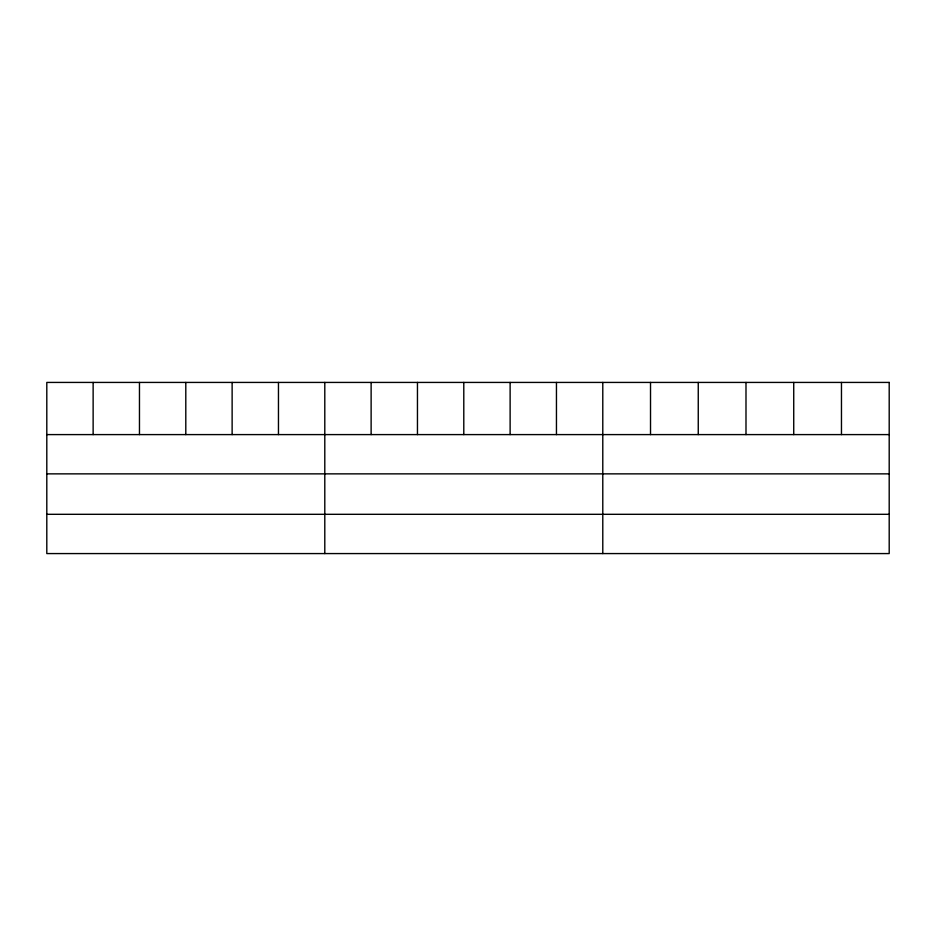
<?xml version="1.0" encoding="UTF-8"?>
<svg xmlns="http://www.w3.org/2000/svg" width="936" height="936" viewBox="0 0 936 936"><rect width="100%" height="100%" fill="white"/><g stroke="black" fill="none" stroke-linecap="round" stroke-linejoin="round"><path stroke-width="1.4" d="M46.8 434.596L889.2 434.596M46.8 473.862L889.2 473.862M46.8 514.309L889.2 514.309M841.464 382.426L841.464 434.596M793.728 382.426L793.728 434.596M745.992 382.426L745.992 434.596M698.256 382.426L698.256 434.596M650.52 382.426L650.52 434.596M602.784 382.426L602.784 553.574M556.452 382.426L556.452 434.596M510.12 382.426L510.12 434.596M463.788 382.426L463.788 434.596M417.456 382.426L417.456 434.596M371.124 382.426L371.124 434.596M324.792 382.426L324.792 553.574M278.46 382.426L278.46 434.596M232.128 382.426L232.128 434.596M185.796 382.426L185.796 434.596M139.464 382.426L139.464 434.596M93.132 382.426L93.132 434.596M889.2 382.426L46.8 382.426L46.8 553.574L889.2 553.574L889.2 382.426"/></g></svg>
